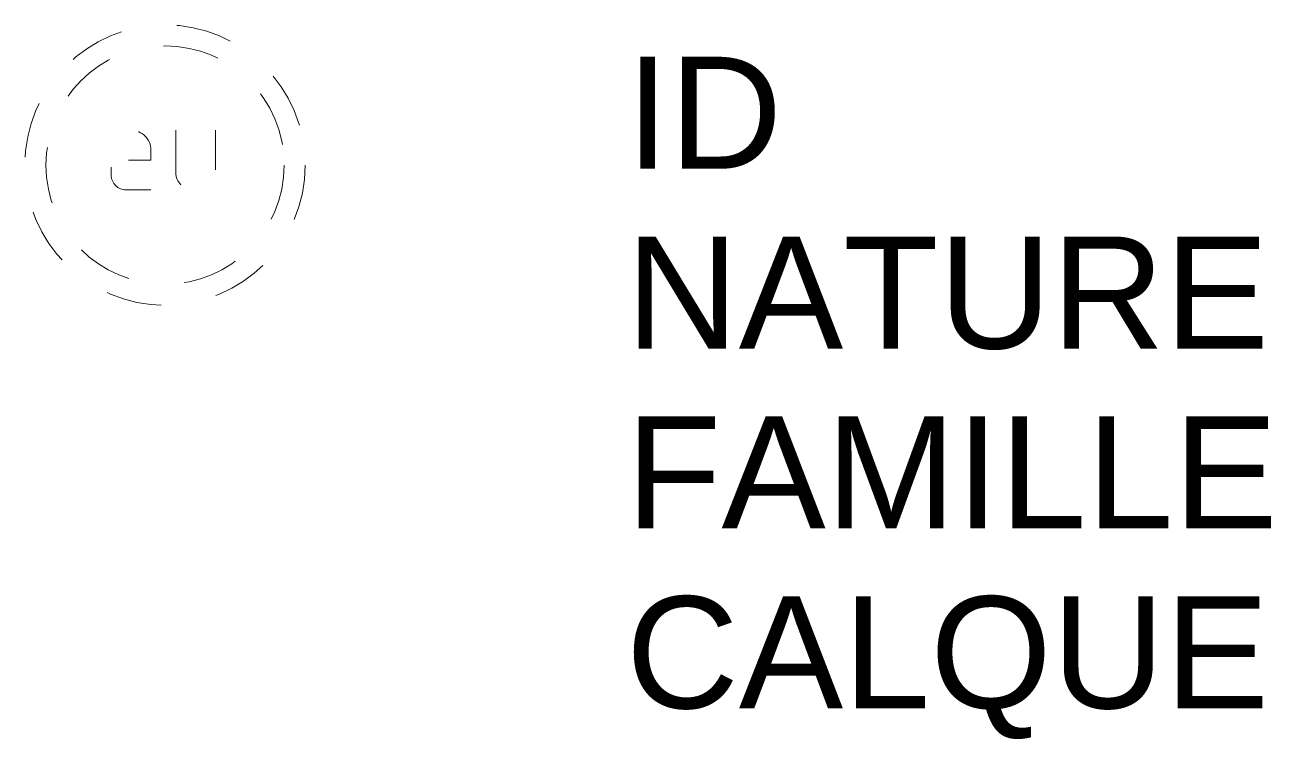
# Model space of a CAD drawing. Header units: metres. Extents: x -0.25 to 1.98, y -1.03 to 0.25.
import ezdxf

# ---------------------------------------------------------------- set-up
doc = ezdxf.new("R2010")
doc.units = ezdxf.units.M
doc.linetypes.add('Socle_Continu', pattern=[2.5, 2.5, 0])
doc.linetypes.add('Socle_Discontinu', pattern=[0.075, 0.05, -0.025])
doc.layers.add('EAUUS_SCT', color=7, linetype='Socle_Continu', lineweight=13, true_color=0x7f3f00)
doc.styles.get("Standard").update_dxf_attribs({"font": 'arial.ttf'})

msp = doc.modelspace()

# ---------------------------------------------------------------- linework, layer by layer
at = {"layer": 'EAUUS_SCT', "linetype": 'Socle_Discontinu', "flags": 128}
for points in [[(-0.0252, -0.0445), (-0.0695, -0.0445, -0.405328), (-0.0962, -0.0178), (-0.0962, 0.0267, -0.999132), (-0.0252, 0.0267), (-0.0252, 0.0088), (-0.0873, 0.0088)], [(0.0191, 0.0621), (0.0191, -0.0134, 0.410802), (0.0502, -0.0445), (0.0901, -0.0445), (0.0901, 0.0621)]]:
    msp.add_lwpolyline(points, format="xyb", dxfattribs=at)
at = {"layer": 'EAUUS_SCT', "linetype": 'Socle_Discontinu'}
for radius in [0.2503, 0.2128]:
    msp.add_circle((0, 0), radius, dxfattribs=at)

# ---------------------------------------------------------------- texts
at = {"layer": 'EAUUS_SCT', "linetype": 'Socle_Discontinu', "flags": 9}
for tag, p, s in [('ID', (0.823, -0.0064), 'CP_0204'), ('NATURE', (0.823, -0.3277), 'Cheminée circulaire'), ('FAMILLE', (0.823, -0.649), 'Eau usée'), ('CALQUE', (0.823, -0.9703), 'EAUUS_SCT')]:
    msp.add_attdef(tag, p, s, height=0.2, dxfattribs=at)

doc.saveas('drawing.dxf')
